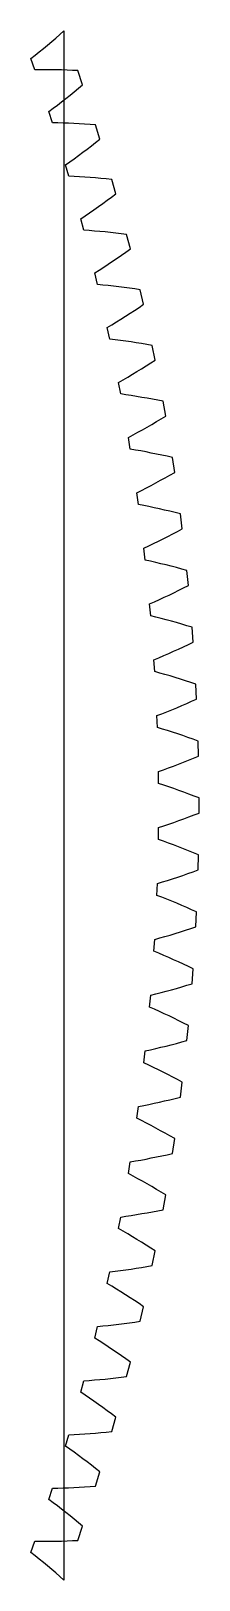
# Model space of a CAD drawing. Extents: x 236 to 254, y -86 to 86.
import ezdxf

# ---------------------------------------------------------------- set-up
doc = ezdxf.new("R2010")
doc.units = 0

msp = doc.modelspace()

# ---------------------------------------------------------------- linework, layer by layer
msp.add_lwpolyline([(239.436456, -86.257946), (238.981529, -85.860833), (238.525012, -85.467592), (238.066897, -85.078274), (237.607176, -84.692931), (237.145839, -84.311618), (236.682875, -83.934393), (236.218273, -83.561318), (235.75202, -83.192459), (236.188001, -81.946496), (236.782512, -81.948815), (237.378361, -81.946808), (237.975516, -81.940535), (238.573949, -81.930051), (239.173631, -81.915409), (239.774536, -81.896658), (240.376637, -81.873844), (240.97991, -81.847011), (241.512506, -80.261819), (241.047819, -79.876171), (240.58164, -79.494434), (240.113962, -79.116658), (239.644776, -78.742896), (239.174076, -78.373203), (238.701852, -78.007637), (238.228094, -77.646261), (237.752789, -77.289141), (238.157572, -76.032696), (238.751957, -76.020192), (239.34757, -76.003331), (239.944384, -75.982172), (240.542369, -75.956772), (241.1415, -75.927184), (241.74175, -75.893458), (242.343095, -75.855641), (242.945511, -75.813775), (243.438422, -74.215799), (242.964266, -73.841855), (242.488714, -73.471859), (242.011763, -73.10586), (241.533405, -72.743911), (241.053635, -72.386068), (240.572444, -72.032388), (240.089823, -71.682936), (239.605763, -71.337776), (239.979096, -70.07163), (240.572984, -70.044312), (241.167992, -70.012607), (241.764093, -69.976576), (242.361259, -69.936276), (242.959466, -69.89176), (243.558689, -69.84308), (244.158904, -69.790282), (244.760089, -69.733411), (245.213008, -68.123643), (244.729677, -67.761636), (244.245049, -67.403611), (243.759121, -67.049616), (243.271888, -66.699706), (242.783346, -66.353935), (242.293487, -66.012362), (241.802304, -65.67505), (241.309789, -65.342066), (241.651441, -64.067006), (242.244463, -64.02489), (242.838496, -63.978361), (243.433512, -63.92748), (244.029488, -63.872304), (244.626399, -63.812889), (245.224222, -63.749285), (245.822935, -63.68154), (246.422516, -63.609699), (246.835161, -61.989139), (246.342955, -61.639295), (245.849552, -61.293462), (245.35495, -60.951693), (244.859145, -60.614038), (244.362134, -60.280554), (243.863911, -59.9513), (243.364472, -59.626338), (242.863809, -59.305736), (243.173566, -58.022555), (243.765354, -57.965668), (244.358042, -57.904344), (244.951605, -57.838644), (245.54602, -57.768628), (246.141265, -57.69435), (246.737316, -57.615861), (247.334154, -57.533211), (247.931757, -57.446444), (248.303872, -55.8161), (247.803097, -55.478636), (247.301226, -55.145212), (246.798257, -54.815879), (246.294188, -54.49069), (245.789018, -54.169701), (245.282741, -53.85297), (244.775356, -53.540561), (244.266855, -53.23254), (244.544526, -51.942035), (245.134711, -51.870412), (245.725686, -51.794331), (246.317427, -51.713854), (246.909912, -51.62904), (247.50312, -51.539945), (248.097029, -51.446621), (248.69162, -51.349117), (249.286875, -51.247478), (249.618229, -49.608364), (249.109196, -49.283489), (248.599168, -48.962681), (248.088145, -48.64599), (247.576126, -48.333469), (247.06311, -48.025174), (246.549095, -47.721163), (246.034078, -47.421501), (245.518057, -47.126253), (245.763468, -45.829227), (246.351684, -45.742912), (246.940579, -45.652121), (247.53013, -45.556916), (248.120316, -45.457358), (248.711118, -45.353502), (249.302516, -45.2454), (249.894492, -45.133102), (250.487027, -45.016655), (250.777414, -43.36979), (250.26044, -43.057706), (249.742573, -42.749714), (249.223813, -42.445861), (248.704162, -42.146202), (248.183619, -41.850792), (247.662185, -41.559691), (247.139857, -41.272961), (246.616636, -40.99067), (246.829634, -39.687929), (247.415516, -39.586977), (248.001964, -39.481532), (248.588958, -39.371659), (249.176479, -39.257418), (249.764508, -39.138865), (250.353027, -39.016053), (250.942019, -38.889032), (251.531468, -38.757848), (251.780707, -37.104256), (251.256113, -36.805157), (250.730728, -36.510171), (250.204555, -36.219346), (249.677594, -35.932735), (249.149848, -35.650395), (248.621319, -35.372384), (248.092005, -35.098765), (247.561908, -34.829606), (247.742363, -33.52196), (248.325546, -33.406432), (248.909183, -33.2864), (249.493255, -33.161927), (250.077745, -33.033074), (250.662636, -32.899898), (251.24791, -32.762452), (251.833553, -32.620786), (252.419547, -32.474948), (252.627483, -30.815656), (252.095596, -30.529729), (251.56302, -30.247933), (251.02976, -29.970316), (250.495818, -29.696932), (249.961197, -29.427836), (249.425901, -29.163088), (248.88993, -28.902751), (248.353288, -28.646891), (248.501085, -27.335152), (249.081207, -27.205121), (249.66167, -27.070576), (250.242458, -26.93158), (250.823554, -26.788196), (251.404942, -26.640479), (251.986608, -26.488485), (252.568537, -26.332262), (253.150713, -26.171861), (253.317218, -24.5079), (252.778367, -24.235322), (252.238932, -23.966891), (251.698916, -23.702655), (251.158324, -23.442667), (250.617161, -23.186984), (250.075431, -22.935663), (249.533136, -22.688769), (248.990282, -22.446368), (249.105331, -21.131352), (249.682031, -20.986899), (250.258959, -20.837924), (250.836101, -20.684492), (251.413441, -20.526665), (251.990967, -20.3645), (252.568663, -20.198051), (253.146516, -20.02737), (253.724512, -19.852504), (253.849481, -18.184909), (253.304003, -17.92585), (252.758043, -17.67095), (252.211607, -17.42026), (251.664702, -17.17383), (251.117332, -16.931718), (250.569505, -16.693981), (250.021224, -16.460683), (249.472495, -16.231891), (249.554724, -14.914416), (250.127643, -14.75563), (250.700678, -14.592318), (251.273815, -14.424545), (251.847042, -14.252374), (252.420344, -14.075861), (252.993711, -13.895062), (253.567129, -13.710027), (254.140587, -13.520805), (254.223943, -11.850613), (253.672175, -11.605234), (253.12003, -11.364025), (252.567514, -11.127035), (252.014635, -10.894317), (251.4614, -10.665926), (250.907816, -10.441921), (250.353889, -10.222365), (249.799627, -10.007324), (249.848984, -8.688208), (250.417767, -8.515188), (250.986552, -8.337641), (251.555329, -8.155632), (252.124085, -7.969223), (252.692809, -7.778472), (253.26149, -7.583435), (253.830117, -7.384162), (254.398678, -7.180702), (254.440369, -5.508951), (253.882656, -5.277404), (253.324669, -5.050036), (252.766416, -4.826894), (252.207907, -4.608032), (251.64915, -4.393504), (251.090153, -4.18337), (250.530925, -3.977692), (249.971474, -3.776536), (249.98793, -2.4566), (250.552222, -2.269454), (251.116404, -2.077781), (251.680466, -1.881648), (252.244398, -1.681118), (252.80819, -1.476248), (253.371832, -1.267093), (253.935314, -1.053706), (254.498626, -0.836135), (254.498626, 0.836135), (253.935314, 1.053706), (253.371832, 1.267093), (252.80819, 1.476248), (252.244398, 1.681118), (251.680466, 1.881648), (251.116404, 2.077781), (250.552222, 2.269454), (249.98793, 2.4566), (249.971474, 3.776536), (250.530925, 3.977692), (251.090153, 4.18337), (251.64915, 4.393504), (252.207907, 4.608032), (252.766416, 4.826894), (253.324669, 5.050036), (253.882656, 5.277404), (254.440369, 5.508951), (254.398678, 7.180702), (253.830117, 7.384162), (253.26149, 7.583435), (252.692809, 7.778472), (252.124085, 7.969223), (251.555329, 8.155632), (250.986552, 8.337641), (250.417767, 8.515188), (249.848984, 8.688208), (249.799627, 10.007324), (250.353889, 10.222365), (250.907816, 10.441921), (251.4614, 10.665926), (252.014635, 10.894317), (252.567514, 11.127035), (253.12003, 11.364025), (253.672175, 11.605234), (254.223943, 11.850613), (254.140587, 13.520805), (253.567129, 13.710027), (252.993711, 13.895062), (252.420344, 14.075861), (251.847042, 14.252374), (251.273815, 14.424545), (250.700678, 14.592318), (250.127643, 14.75563), (249.554724, 14.914416), (249.472495, 16.231891), (250.021224, 16.460683), (250.569505, 16.693981), (251.117332, 16.931718), (251.664702, 17.17383), (252.211607, 17.42026), (252.758043, 17.67095), (253.304003, 17.92585), (253.849481, 18.184909), (253.724512, 19.852504), (253.146516, 20.02737), (252.568663, 20.198051), (251.990967, 20.3645), (251.413441, 20.526665), (250.836101, 20.684492), (250.258959, 20.837924), (249.682031, 20.986899), (249.105331, 21.131352), (248.990282, 22.446368), (249.533136, 22.688769), (250.075431, 22.935663), (250.617161, 23.186984), (251.158324, 23.442667), (251.698916, 23.702655), (252.238932, 23.966891), (252.778367, 24.235322), (253.317218, 24.5079), (253.150713, 26.171861), (252.568537, 26.332262), (251.986608, 26.488485), (251.404942, 26.640479), (250.823554, 26.788196), (250.242458, 26.93158), (249.66167, 27.070576), (249.081207, 27.205121), (248.501085, 27.335152), (248.353288, 28.646891), (248.88993, 28.902751), (249.425901, 29.163088), (249.961197, 29.427836), (250.495818, 29.696932), (251.02976, 29.970316), (251.56302, 30.247933), (252.095596, 30.529729), (252.627483, 30.815656), (252.419547, 32.474948), (251.833553, 32.620786), (251.24791, 32.762452), (250.662636, 32.899898), (250.077745, 33.033074), (249.493255, 33.161927), (248.909183, 33.2864), (248.325546, 33.406432), (247.742363, 33.52196), (247.561908, 34.829606), (248.092005, 35.098765), (248.621319, 35.372384), (249.149848, 35.650395), (249.677594, 35.932735), (250.204555, 36.219346), (250.730728, 36.510171), (251.256113, 36.805157), (251.780707, 37.104256), (251.531468, 38.757848), (250.942019, 38.889032), (250.353027, 39.016053), (249.764508, 39.138865), (249.176479, 39.257418), (248.588958, 39.371659), (248.001964, 39.481532), (247.415516, 39.586977), (246.829634, 39.687929), (246.616636, 40.99067), (247.139857, 41.272961), (247.662185, 41.559691), (248.183619, 41.850792), (248.704162, 42.146202), (249.223813, 42.445861), (249.742573, 42.749714), (250.26044, 43.057706), (250.777414, 43.36979), (250.487027, 45.016655), (249.894492, 45.133102), (249.302516, 45.2454), (248.711118, 45.353502), (248.120316, 45.457358), (247.53013, 45.556916), (246.940579, 45.652121), (246.351684, 45.742912), (245.763468, 45.829227), (245.518057, 47.126253), (246.034078, 47.421501), (246.549095, 47.721163), (247.06311, 48.025174), (247.576126, 48.333469), (248.088145, 48.64599), (248.599168, 48.962681), (249.109196, 49.283489), (249.618229, 49.608364), (249.286875, 51.247478), (248.69162, 51.349117), (248.097029, 51.446621), (247.50312, 51.539945), (246.909912, 51.62904), (246.317427, 51.713854), (245.725686, 51.794331), (245.134711, 51.870412), (244.544526, 51.942035), (244.266855, 53.23254), (244.775356, 53.540561), (245.282741, 53.85297), (245.789018, 54.169701), (246.294188, 54.49069), (246.798257, 54.815879), (247.301226, 55.145212), (247.803097, 55.478636), (248.303872, 55.8161), (247.931757, 57.446444), (247.334154, 57.533211), (246.737316, 57.615861), (246.141265, 57.69435), (245.54602, 57.768628), (244.951605, 57.838644), (244.358042, 57.904344), (243.765354, 57.965668), (243.173566, 58.022555), (242.863809, 59.305736), (243.364472, 59.626338), (243.863911, 59.9513), (244.362134, 60.280554), (244.859145, 60.614038), (245.35495, 60.951693), (245.849552, 61.293462), (246.342955, 61.639295), (246.835161, 61.989139), (246.422516, 63.609699), (245.822935, 63.68154), (245.224222, 63.749285), (244.626399, 63.812889), (244.029488, 63.872304), (243.433512, 63.92748), (242.838496, 63.978361), (242.244463, 64.02489), (241.651441, 64.067006), (241.309789, 65.342066), (241.802304, 65.67505), (242.293487, 66.012362), (242.783346, 66.353935), (243.271888, 66.699706), (243.759121, 67.049616), (244.245049, 67.403611), (244.729677, 67.761636), (245.213008, 68.123643), (244.760089, 69.733411), (244.158904, 69.790282), (243.558689, 69.84308), (242.959466, 69.89176), (242.361259, 69.936276), (241.764093, 69.976576), (241.167992, 70.012607), (240.572984, 70.044312), (239.979096, 70.07163), (239.605763, 71.337776), (240.089823, 71.682936), (240.572444, 72.032388), (241.053635, 72.386068), (241.533405, 72.743911), (242.011763, 73.10586), (242.488714, 73.471859), (242.964266, 73.841855), (243.438422, 74.215799), (242.945511, 75.813775), (242.343095, 75.855641), (241.74175, 75.893458), (241.1415, 75.927184), (240.542369, 75.956772), (239.944384, 75.982172), (239.34757, 76.003331), (238.751957, 76.020192), (238.157572, 76.032696), (237.752789, 77.289141), (238.228094, 77.646261), (238.701852, 78.007637), (239.174076, 78.373203), (239.644776, 78.742896), (240.113962, 79.116658), (240.58164, 79.494434), (241.047819, 79.876171), (241.512506, 80.261819), (240.97991, 81.847011), (240.376637, 81.873844), (239.774536, 81.896658), (239.173631, 81.915409), (238.573949, 81.930051), (237.975516, 81.940535), (237.378361, 81.946808), (236.782512, 81.948815), (236.188001, 81.946496), (235.75202, 83.192459), (236.218273, 83.561318), (236.682875, 83.934393), (237.145839, 84.311618), (237.607176, 84.692931), (238.066897, 85.078274), (238.525012, 85.467592), (238.981529, 85.860833), (239.436456, 86.257946)], close=True)

doc.saveas('drawing.dxf')
